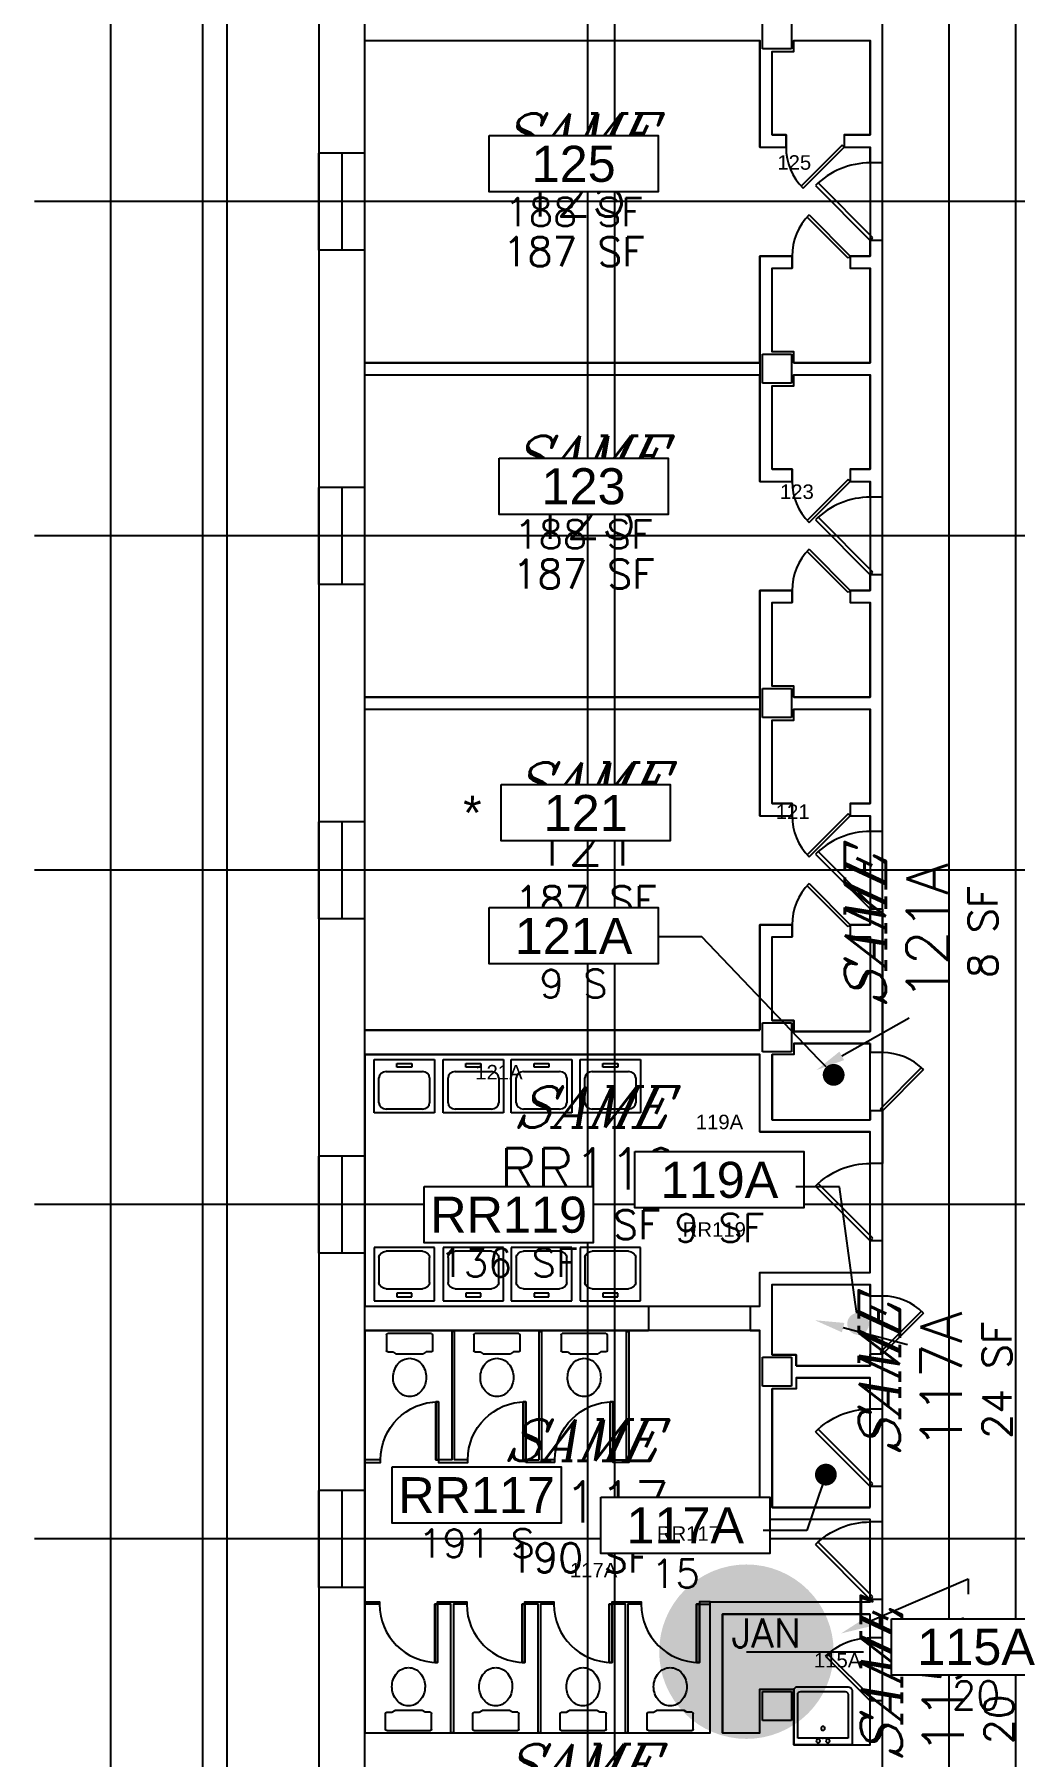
# Model space of a CAD drawing. Header units: inches. Extents: x 3065842 to 3066151, y 1245233 to 1245511.
# Drawn here: x 3065939.4 to 3065973.1, y 1245415.4 to 1245474.7 of the extents above; entities that cross this region are included whole.
import ezdxf
from ezdxf import colors
from ezdxf.entities.mleader import LeaderData, LeaderLine
from ezdxf.enums import TextEntityAlignment as Align
from ezdxf.math import Vec2, Vec3

# ---------------------------------------------------------------- set-up
doc = ezdxf.new("R2010")
doc.units = ezdxf.units.IN
doc.header["$MEASUREMENT"] = 0
doc.set_wipeout_variables(frame=1)
for name, color, linetype in [('A-ANNO-RMNO', 4, 'Continuous'), ('A-ANNO-RMNO-OLD', 4, 'Continuous'), ('A-ANNO-RMSF', 4, 'Continuous'), ('A-DOOR', 2, 'Continuous'), ('A-FLOR-TPTN', 3, 'Continuous'), ('A-GLAZ', 2, 'Continuous'), ('A-SPAC-ANOT', 7, 'Continuous'), ('A-SPAC-GROS', 6, 'Continuous'), ('A-SPAC-PPLN-AREA', 3, 'Continuous'), ('A-SPAC-RMBX', 4, 'Continuous'), ('A-SPAC-RMDR', 7, 'Continuous'), ('A-SPAC-RMNO', 4, 'Continuous'), ('A-SPAC-RMTW', 4, 'Continuous'), ('A-SPAC-WPBX', 4, 'Continuous'), ('A-WALL', 7, 'Continuous'), ('P-FIXT', 3, 'Continuous'), ('S-COLS', 5, 'Continuous'), ('S-GRID', 1, 'Continuous')]:
    doc.layers.add(name, color=color, linetype=linetype)
doc.styles.add('FAI1', font='arial.ttf')
doc.styles.add('RMTAG-OLDNUM', font='complex.shx', dxfattribs={"oblique": 25, "height": 17})
doc.styles.add('RMTAG-RMNUM', font='simplex', dxfattribs={"height": 17})
doc.styles.add('RMTAG-SQFT', font='simplex', dxfattribs={"height": 12})
doc.styles.add('ROMANS', font='romans.shx')
doc.styles.add('SIMPLEX', font='simplex')
doc.styles.get("Standard").update_dxf_attribs({"font": 'arial.ttf'})
doc.dimstyles.get("Standard").update_dxf_attribs({"dimtxt": 0.18, "dimasz": 0.18, "dimexe": 0.18, "dimexo": 0.0625, "dimgap": 0.09, "dimtad": 0, "dimtih": 1, "dimtoh": 1, "dimdec": 4, "dimzin": 0, "dimdsep": 46, "dimtxsty": 'Standard', "dimcen": 0.09, "dimadec": 0, "dimazin": 0, "dimtfac": 1, "dimtdec": 4, "dimtofl": 0, "dimtmove": 0, "dimatfit": 3, "dimfxl": 1, "dimtolj": 1, "dimtzin": 0, "dimarcsym": 0})

# ---------------------------------------------------------------- blocks, each defined once
blk = doc.blocks.new('AB13B')
for p, q in [((0.933, 0.5), (0, 0.5)), ((0, 0.5), (0, -0.5)), ((0.867, 0.433), (0.117, 0.433)), ((0.117, 0.433), (0.117, -0.433)), ((0.917, -0.383), (0.917, 0.383)), ((1, -0.433), (1, 0.433)), ((0, -0.5), (0.933, -0.5)), ((0.117, -0.433), (0.867, -0.433))]:
    blk.add_line(p, q)
for centre in [(0.067, 0.083), (0.283, 0), (0.067, -0.083)]:
    blk.add_circle(centre, 0.0333)
for centre, radius, start, end in [((0.867, 0.383), 0.05, 0, 90), ((0.933, 0.433), 0.0667, 0, 90), ((0.867, -0.383), 0.05, 270, 0), ((0.933, -0.433), 0.0667, 270, 0)]:
    blk.add_arc(centre, radius, start, end)
blk.add_point((0.117, 0))
blk = doc.blocks.new('AD131')
for p, q in [((0.03333, -0.475023), (0.03333, 0.475023)), ((0.05833, 0.500023), (0.298978, 0.500023)), ((0.323978, 0.475023), (0.323978, 0.362171)), ((0.323978, 0.362171), (0.354249, 0.298611)), ((0.354249, 0.298611), (0.354249, -0.298611)), ((0.05833, -0.500023), (0.298978, -0.500023)), ((0.323978, -0.362171), (0.354249, -0.298611)), ((0.323978, -0.475023), (0.323978, -0.362171))]:
    blk.add_line(p, q)
blk.add_lwpolyline([(1.033321, -0.002131, 0.084445), (1.00948, 0.138025, 0.091522), (0.944276, 0.252035, 0.103706), (0.835094, 0.337134, 0.134256), (0.729302, 0.357313, 0.114344), (0.615596, 0.330966, 0.103706), (0.514328, 0.252035, 0.091522), (0.449124, 0.138025, 0.084445), (0.425283, -0.002131, 0.084445), (0.449124, -0.142287, 0.091522), (0.514328, -0.256296, 0.103706), (0.615596, -0.335228, 0.114344), (0.729302, -0.361575, 0.114344), (0.843008, -0.335228, 0.103706), (0.944276, -0.256296, 0.091522), (1.00948, -0.142287, 0.084445)], format="xyb", close=True)
for centre, start, end in [((0.05833, 0.475023), 90, 180), ((0.298978, 0.475023), 0, 90), ((0.05833, -0.475023), 180, 270), ((0.298978, -0.475023), 270, 0)]:
    blk.add_arc(centre, 0.025, start, end)
blk = doc.blocks.new('AE141')
for p, q in [((0.5, 0), (0.451, 0)), ((0.451, 0), (0.451, -1)), ((0.5, -1), (0.451, -1))]:
    blk.add_line(p, q)
blk.add_arc((0.5, 0), 1, 180, 270)
at = {"linetype": 'Continuous'}
for points in [[(0.451, 0), (0.451, -1), (0.451, -1, 1), (0.451, 0, 1)], [(0.5, 0, 1), (0.5, -1, 1), (0.451, -1, 1), (0.451, 0, 1)], [(0.5, 0), (0.5, 0, 1), (0.451, 0, 1), (0.451, 0)], [(0.5, 0), (0.5, -1), (0.451, -0.999), (0.451, 0)], [(0.5, 0), (0.5, -1), (0.5, -1, 1), (0.5, 0, 1)], [(0.5, -1), (0.5, -1, 1), (0.451, -1, 1), (0.451, -0.999)]]:
    blk.add_3dface(points, dxfattribs=at)
blk = doc.blocks.new('AC141')
for p, q in [((0, 0.5), (1, 0.5)), ((0, -0.5), (0, 0.5)), ((0.226581, -0.2983), (0.226581, 0.2983)), ((0.346581, 0.4183), (0.810283, 0.4183)), ((0.930283, 0.2983), (0.930283, -0.2983)), ((1, 0.5), (1, -0.5)), ((0.0753, 0.12255), (0.145017, 0.12255)), ((0.0753, -0.12255), (0.0753, 0.12255)), ((0.145017, 0.12255), (0.145017, -0.12255)), ((0.145017, -0.12255), (0.0753, -0.12255)), ((1, -0.5), (0, -0.5)), ((0.810283, -0.4183), (0.346581, -0.4183))]:
    blk.add_line(p, q)
for centre, start, end in [((0.346581, 0.2983), 90, 180), ((0.810283, 0.2983), 0, 90), ((0.346581, -0.2983), 180, 270), ((0.810283, -0.2983), 270, 0)]:
    blk.add_arc(centre, 0.12, start, end)
blk = doc.blocks.new('RMTAG3')
at = {"layer": 'A-ANNO-RMNO', "style": 'RMTAG-RMNUM'}
blk.add_attdef('ROOM#', text='', height=17, dxfattribs=at).set_placement((0, 0), align=Align.BOTTOM_CENTER)
at = {"layer": 'A-ANNO-RMNO-OLD', "style": 'RMTAG-OLDNUM', "oblique": 25}
blk.add_attdef('OLDROOM#', text='', height=17, dxfattribs=at).set_placement((0, 25.53), align=Align.BOTTOM_CENTER)
at = {"layer": 'A-ANNO-RMSF', "style": 'RMTAG-SQFT'}
blk.add_attdef('SQ-FT', text='', height=12, dxfattribs=at).set_placement((0, -19.01), align=Align.BOTTOM_CENTER)
blk = doc.blocks.new('AWI002')
blk.add_line((-0.5, -1), (0.5, -1))
blk = doc.blocks.new('ADO001')
for p, q in [((0.207106, 0.707105), (-0.499999, 0)), ((-0.465625, -0.034373), (0.240643, 0.671896)), ((-0.499999, 0), (-0.465625, -0.034373))]:
    blk.add_line(p, q)
blk.add_arc((-0.499999, 0), 0.999997, 0, 45)
blk = doc.blocks.new('ADO101')
for p, q in [((0.465624, -0.034373), (-0.240645, 0.671896)), ((-0.207108, 0.707105), (0.499997, 0)), ((0.499997, 0), (0.465624, -0.034373))]:
    blk.add_line(p, q)
blk.add_arc((0.499997, 0), 0.999997, 135, 180)
blk = doc.blocks.new('FMGRM1')
at = {"style": 'FAI1'}
for tag, p in [('DATA1', (0, -0.2836)), ('DATA2', (0, -0.443)), ('DATA3', (0, -0.6024)), ('DATA4', (0, -0.7618)), ('DATA5', (0, -0.9213))]:
    blk.add_attdef(tag, text='', height=0.1172, dxfattribs=at).set_placement(p, align=Align.CENTER)
at = {"layer": 'A-SPAC-RMDR', "style": 'FAI1'}
blk.add_attdef('RMDOOR', text='', height=0.08, dxfattribs=at).set_placement((0, 0.2569), align=Align.MIDDLE)
at = {"layer": 'A-SPAC-RMNO', "style": 'FAI1'}
blk.add_attdef('RMNUMB', text='', height=0.16, dxfattribs=at).set_placement((0, 0), align=Align.MIDDLE)
at = {"linetype": 'Continuous'}
blk.add_wipeout([(-0.375, -0.125), (0.375, -0.125), (0.375, 0.125), (-0.375, 0.125)], dxfattribs=at).dxf.layer = 'A-SPAC-WPBX'
at = {"layer": 'A-SPAC-RMBX', "linetype": 'Continuous'}
blk.add_lwpolyline([(-0.375, 0.125), (0.375, 0.125), (0.375, -0.125), (-0.375, -0.125)], close=True, dxfattribs=at)
blk = doc.blocks.new('_Dot')
at = {"color": 0, "linetype": 'ByBlock', "lineweight": -2}
blk.add_line((-0.5, 0), (-1, 0), dxfattribs=at)
at = {"color": 0, "linetype": 'ByBlock', "const_width": 0.5}
blk.add_lwpolyline([(-0.25, 0, 1), (0.25, 0, 1)], format="xyb", close=True, dxfattribs=at)
blk = doc.blocks.new('SEECHART')
blk.add_text('*', height=0.15).set_placement((0, 0), align=Align.MIDDLE_CENTER)

msp = doc.modelspace()

# ---------------------------------------------------------------- linework, layer by layer
at = {"layer": 'A-ANNO-RMNO'}
for p, q in [((3065967.164, 1245439.545), (3065969.478, 1245440.849)), ((3065967.213, 1245430.197), (3065969.424, 1245429.618)), ((3065968.055, 1245420.07), (3065971.509, 1245421.551)), ((3065971.509, 1245421.551), (3065971.509, 1245421.034))]:
    msp.add_line(p, q, dxfattribs=at)
for points in [[(3065967.246, 1245439.4), (3065967.083, 1245439.69), (3065966.293, 1245439.054)], [(3065967.17, 1245430.036), (3065967.255, 1245430.358), (3065966.245, 1245430.45)], [(3065968.121, 1245419.916), (3065967.99, 1245420.223), (3065967.136, 1245419.675)]]:
    msp.add_solid(points, dxfattribs=at)
at = {"layer": 'A-FLOR-TPTN'}
for p, q in [((3065956.761, 1245430.063), (3065956.844, 1245430.063)), ((3065956.761, 1245425.647), (3065956.761, 1245430.063)), ((3065956.844, 1245430.063), (3065956.844, 1245425.647)), ((3065956.302, 1245425.563), (3065956.302, 1245425.647)), ((3065956.302, 1245425.647), (3065956.761, 1245425.647)), ((3065957.302, 1245425.563), (3065956.302, 1245425.563)), ((3065957.302, 1245425.647), (3065956.844, 1245425.647)), ((3065957.302, 1245425.563), (3065957.302, 1245425.647))]:
    msp.add_line(p, q, dxfattribs=at)
for points in [[(3065953.761, 1245430.063), (3065953.761, 1245425.647), (3065953.302, 1245425.647), (3065953.302, 1245425.563), (3065954.302, 1245425.563), (3065954.302, 1245425.647), (3065953.844, 1245425.647), (3065953.844, 1245430.063), (3065953.761, 1245430.063)], [(3065959.761, 1245430.063), (3065959.844, 1245430.063), (3065959.844, 1245425.563), (3065959.302, 1245425.563), (3065959.302, 1245425.647), (3065959.761, 1245425.647), (3065959.761, 1245430.063)], [(3065950.802, 1245425.563), (3065951.302, 1245425.563), (3065951.302, 1245425.647), (3065950.802, 1245425.647)], [(3065950.768, 1245420.763), (3065951.268, 1245420.763), (3065951.268, 1245420.68), (3065950.768, 1245420.68)], [(3065953.726, 1245416.263), (3065953.726, 1245420.68), (3065953.268, 1245420.68), (3065953.268, 1245420.763), (3065954.268, 1245420.763), (3065954.268, 1245420.68), (3065953.809, 1245420.68), (3065953.809, 1245416.263), (3065953.726, 1245416.263)], [(3065956.726, 1245416.263), (3065956.726, 1245420.68), (3065956.268, 1245420.68), (3065956.268, 1245420.763), (3065957.268, 1245420.763), (3065957.268, 1245420.68), (3065956.809, 1245420.68), (3065956.809, 1245416.263), (3065956.726, 1245416.263)], [(3065959.726, 1245416.263), (3065959.726, 1245420.68), (3065959.268, 1245420.68), (3065959.268, 1245420.763), (3065960.268, 1245420.763), (3065960.268, 1245420.68), (3065959.809, 1245420.68), (3065959.809, 1245416.263), (3065959.726, 1245416.263)], [(3065962.643, 1245420.763), (3065962.268, 1245420.763), (3065962.268, 1245420.68), (3065962.643, 1245420.68)]]:
    msp.add_lwpolyline(points, dxfattribs=at)
at = {"layer": 'A-GLAZ'}
for p, q in [((3065949.185, 1245467.263), (3065949.185, 1245470.596)), ((3065950.768, 1245467.263), (3065950.768, 1245470.596)), ((3065949.185, 1245455.763), (3065949.185, 1245459.096)), ((3065950.768, 1245455.763), (3065950.768, 1245459.096)), ((3065949.185, 1245444.263), (3065949.185, 1245447.596)), ((3065950.768, 1245444.263), (3065950.768, 1245447.596)), ((3065949.185, 1245432.763), (3065949.185, 1245436.096)), ((3065950.768, 1245432.763), (3065950.768, 1245436.096)), ((3065949.185, 1245421.263), (3065949.185, 1245424.596)), ((3065950.768, 1245421.263), (3065950.768, 1245424.596))]:
    msp.add_line(p, q, dxfattribs=at)
at = {"layer": 'A-SPAC-PPLN-AREA'}
for points in [[(3065973.143, 1245371.388), (3065973.143, 1245362.93), (3065976.185, 1245362.93), (3065976.185, 1245359.93), (3065971.803, 1245359.93), (3065968.803, 1245359.93), (3065968.56, 1245359.93), (3065968.56, 1245493.513), (3065968.935, 1245493.513), (3065972.768, 1245493.513), (3065973.143, 1245493.513), (3065973.143, 1245375.055), (3065973.143, 1245374.805), (3065976.935, 1245374.805), (3065976.935, 1245373.221), (3065973.143, 1245373.221)], [(3065950.768, 1245474.471), (3065964.352, 1245474.471), (3065964.352, 1245470.805), (3065965.248, 1245470.805), (3065965.248, 1245471.221), (3065964.768, 1245471.221), (3065964.768, 1245474.096), (3065965.518, 1245474.096), (3065965.518, 1245474.471), (3065968.143, 1245474.471), (3065968.143, 1245471.221), (3065967.248, 1245471.221), (3065967.248, 1245470.805), (3065968.143, 1245470.805), (3065968.143, 1245467.055), (3065967.456, 1245467.055), (3065967.456, 1245466.638), (3065968.143, 1245466.638), (3065968.143, 1245463.388), (3065965.518, 1245463.388), (3065965.518, 1245463.763), (3065964.768, 1245463.763), (3065964.768, 1245466.638), (3065965.456, 1245466.638), (3065965.456, 1245467.055), (3065964.352, 1245467.055), (3065964.352, 1245463.388), (3065950.768, 1245463.388)], [(3065950.768, 1245462.971), (3065964.352, 1245462.971), (3065964.352, 1245459.305), (3065965.456, 1245459.305), (3065965.456, 1245459.721), (3065964.768, 1245459.721), (3065964.768, 1245462.596), (3065965.518, 1245462.596), (3065965.518, 1245462.971), (3065968.143, 1245462.971), (3065968.143, 1245459.721), (3065967.456, 1245459.721), (3065967.456, 1245459.305), (3065968.143, 1245459.305), (3065968.143, 1245455.555), (3065967.456, 1245455.555), (3065967.456, 1245455.138), (3065968.143, 1245455.138), (3065968.143, 1245451.888), (3065965.518, 1245451.888), (3065965.518, 1245452.263), (3065964.768, 1245452.263), (3065964.768, 1245455.138), (3065965.456, 1245455.138), (3065965.456, 1245455.555), (3065964.352, 1245455.555), (3065964.352, 1245451.888), (3065950.768, 1245451.888)], [(3065964.352, 1245440.43), (3065950.768, 1245440.43), (3065950.768, 1245451.471), (3065964.352, 1245451.471), (3065964.352, 1245447.805), (3065965.456, 1245447.805), (3065965.456, 1245448.221), (3065964.768, 1245448.221), (3065964.768, 1245451.096), (3065965.518, 1245451.096), (3065965.518, 1245451.471), (3065968.143, 1245451.471), (3065968.143, 1245448.221), (3065967.456, 1245448.221), (3065967.456, 1245447.805), (3065968.143, 1245447.805), (3065968.143, 1245444.055), (3065967.456, 1245444.055), (3065967.456, 1245443.638), (3065968.143, 1245443.638), (3065968.143, 1245440.388), (3065965.518, 1245440.388), (3065965.518, 1245440.763), (3065964.768, 1245440.763), (3065964.768, 1245443.638), (3065965.456, 1245443.638), (3065965.456, 1245444.055), (3065964.352, 1245444.055)], [(3065964.018, 1245430.93), (3065964.352, 1245430.93), (3065964.352, 1245432.096), (3065968.143, 1245432.096), (3065968.143, 1245436.93), (3065964.352, 1245436.93), (3065964.352, 1245439.596), (3065950.768, 1245439.596), (3065950.768, 1245430.93), (3065960.518, 1245430.93)], [(3065968.143, 1245439.971), (3065965.518, 1245439.971), (3065965.518, 1245439.596), (3065964.768, 1245439.596), (3065964.768, 1245437.346), (3065968.143, 1245437.346)], [(3065965.602, 1245428.888), (3065965.602, 1245429.263), (3065964.768, 1245429.263), (3065964.768, 1245431.68), (3065968.143, 1245431.68), (3065968.143, 1245428.888)], [(3065960.518, 1245430.096), (3065950.768, 1245430.096), (3065950.768, 1245416.263), (3065962.643, 1245416.263), (3065962.643, 1245420.763), (3065968.143, 1245420.763), (3065968.143, 1245423.596), (3065964.352, 1245423.596), (3065964.352, 1245430.096), (3065964.018, 1245430.096)], [(3065968.143, 1245424.013), (3065968.143, 1245428.471), (3065965.602, 1245428.471), (3065965.602, 1245428.096), (3065964.768, 1245428.096), (3065964.768, 1245424.013)], [(3065968.143, 1245420.346), (3065963.06, 1245420.346), (3065963.06, 1245416.263), (3065964.352, 1245416.263), (3065964.352, 1245417.763), (3065965.518, 1245417.763), (3065965.518, 1245415.846), (3065968.143, 1245415.846)]]:
    msp.add_lwpolyline(points, close=True, dxfattribs=at)
at = {"layer": 'A-WALL'}
for p, q in [((3065949.185, 1245499.18), (3065949.185, 1245357.346)), ((3065950.768, 1245356.596), (3065950.768, 1245497.596)), ((3065968.56, 1245470.263), (3065968.56, 1245479.096)), ((3065950.768, 1245474.471), (3065964.352, 1245474.471)), ((3065964.352, 1245474.471), (3065964.352, 1245474.096)), ((3065964.352, 1245470.805), (3065964.352, 1245474.471)), ((3065965.518, 1245474.471), (3065968.143, 1245474.471)), ((3065965.518, 1245474.096), (3065965.518, 1245474.471)), ((3065968.143, 1245471.221), (3065968.143, 1245474.471)), ((3065964.768, 1245471.221), (3065964.768, 1245474.096)), ((3065964.768, 1245474.096), (3065965.518, 1245474.096)), ((3065964.768, 1245471.221), (3065965.248, 1245471.221)), ((3065965.248, 1245471.221), (3065965.248, 1245470.805)), ((3065967.248, 1245471.221), (3065967.248, 1245470.805)), ((3065967.248, 1245471.221), (3065968.143, 1245471.221)), ((3065950.768, 1245470.596), (3065949.185, 1245470.596)), ((3065964.352, 1245470.805), (3065965.248, 1245470.805)), ((3065967.248, 1245470.805), (3065968.143, 1245470.805)), ((3065968.143, 1245470.263), (3065968.143, 1245470.805)), ((3065968.56, 1245470.263), (3065968.143, 1245470.263)), ((3065968.56, 1245467.596), (3065968.143, 1245467.596)), ((3065968.143, 1245467.055), (3065968.143, 1245467.596)), ((3065968.56, 1245458.763), (3065968.56, 1245467.596)), ((3065950.768, 1245467.263), (3065949.185, 1245467.263)), ((3065964.352, 1245463.388), (3065964.352, 1245467.055)), ((3065964.352, 1245467.055), (3065965.456, 1245467.055)), ((3065965.456, 1245467.055), (3065965.456, 1245466.638)), ((3065967.456, 1245467.055), (3065967.456, 1245466.638)), ((3065967.456, 1245467.055), (3065968.143, 1245467.055)), ((3065964.768, 1245463.763), (3065964.768, 1245466.638)), ((3065964.768, 1245466.638), (3065965.456, 1245466.638)), ((3065967.456, 1245466.638), (3065968.143, 1245466.638)), ((3065968.143, 1245463.388), (3065968.143, 1245466.638)), ((3065950.768, 1245463.388), (3065964.352, 1245463.388)), ((3065964.352, 1245463.763), (3065964.352, 1245462.596)), ((3065965.518, 1245463.763), (3065964.768, 1245463.763)), ((3065965.518, 1245463.388), (3065965.518, 1245463.763)), ((3065965.518, 1245463.388), (3065968.143, 1245463.388)), ((3065950.768, 1245462.971), (3065964.352, 1245462.971)), ((3065964.352, 1245459.305), (3065964.352, 1245462.971)), ((3065965.518, 1245462.971), (3065968.143, 1245462.971)), ((3065965.518, 1245462.596), (3065965.518, 1245462.971)), ((3065968.143, 1245459.721), (3065968.143, 1245462.971)), ((3065964.768, 1245459.721), (3065964.768, 1245462.596)), ((3065964.768, 1245462.596), (3065965.518, 1245462.596)), ((3065964.768, 1245459.721), (3065965.456, 1245459.721)), ((3065965.456, 1245459.721), (3065965.456, 1245459.305)), ((3065967.456, 1245459.721), (3065967.456, 1245459.305)), ((3065967.456, 1245459.721), (3065968.143, 1245459.721)), ((3065950.768, 1245459.096), (3065949.185, 1245459.096)), ((3065964.352, 1245459.305), (3065965.456, 1245459.305)), ((3065967.456, 1245459.305), (3065968.143, 1245459.305)), ((3065968.143, 1245458.763), (3065968.143, 1245459.305)), ((3065968.56, 1245458.763), (3065968.143, 1245458.763)), ((3065968.56, 1245456.096), (3065968.143, 1245456.096)), ((3065968.143, 1245455.555), (3065968.143, 1245456.096)), ((3065968.56, 1245447.263), (3065968.56, 1245456.096)), ((3065950.768, 1245455.763), (3065949.185, 1245455.763)), ((3065964.352, 1245451.888), (3065964.352, 1245455.555)), ((3065964.352, 1245455.555), (3065965.456, 1245455.555)), ((3065965.456, 1245455.555), (3065965.456, 1245455.138)), ((3065967.456, 1245455.555), (3065967.456, 1245455.138)), ((3065967.456, 1245455.555), (3065968.143, 1245455.555)), ((3065964.768, 1245452.263), (3065964.768, 1245455.138)), ((3065964.768, 1245455.138), (3065965.456, 1245455.138)), ((3065967.456, 1245455.138), (3065968.143, 1245455.138)), ((3065968.143, 1245451.888), (3065968.143, 1245455.138)), ((3065964.352, 1245452.263), (3065964.352, 1245451.096)), ((3065965.518, 1245452.263), (3065964.768, 1245452.263)), ((3065965.518, 1245451.888), (3065965.518, 1245452.263)), ((3065950.768, 1245451.888), (3065964.352, 1245451.888)), ((3065950.768, 1245451.471), (3065964.352, 1245451.471)), ((3065964.352, 1245447.805), (3065964.352, 1245451.471)), ((3065965.518, 1245451.888), (3065968.143, 1245451.888)), ((3065965.518, 1245451.471), (3065968.143, 1245451.471)), ((3065965.518, 1245451.096), (3065965.518, 1245451.471)), ((3065968.143, 1245448.221), (3065968.143, 1245451.471)), ((3065964.768, 1245448.221), (3065964.768, 1245451.096)), ((3065964.768, 1245451.096), (3065965.518, 1245451.096)), ((3065964.352, 1245447.805), (3065965.456, 1245447.805)), ((3065964.768, 1245448.221), (3065965.456, 1245448.221)), ((3065965.456, 1245448.221), (3065965.456, 1245447.805)), ((3065967.456, 1245448.221), (3065967.456, 1245447.805)), ((3065967.456, 1245448.221), (3065968.143, 1245448.221)), ((3065967.456, 1245447.805), (3065968.143, 1245447.805)), ((3065968.143, 1245447.263), (3065968.143, 1245447.805)), ((3065950.768, 1245447.596), (3065949.185, 1245447.596)), ((3065968.56, 1245447.263), (3065968.143, 1245447.263)), ((3065950.768, 1245444.263), (3065949.185, 1245444.263)), ((3065968.56, 1245444.596), (3065968.143, 1245444.596)), ((3065968.143, 1245444.055), (3065968.143, 1245444.596)), ((3065968.56, 1245444.596), (3065968.56, 1245439.659)), ((3065964.352, 1245444.055), (3065965.456, 1245444.055)), ((3065964.352, 1245440.43), (3065964.352, 1245444.055)), ((3065965.456, 1245444.055), (3065965.456, 1245443.638)), ((3065967.456, 1245444.055), (3065967.456, 1245443.638)), ((3065967.456, 1245444.055), (3065968.143, 1245444.055)), ((3065964.768, 1245443.638), (3065965.456, 1245443.638)), ((3065964.768, 1245440.763), (3065964.768, 1245443.638)), ((3065967.456, 1245443.638), (3065968.143, 1245443.638)), ((3065968.143, 1245443.638), (3065968.143, 1245440.388)), ((3065964.352, 1245440.43), (3065964.352, 1245440.763)), ((3065964.768, 1245440.763), (3065965.518, 1245440.763)), ((3065965.518, 1245440.763), (3065965.518, 1245440.388)), ((3065950.768, 1245440.43), (3065964.352, 1245440.43)), ((3065965.518, 1245440.388), (3065968.143, 1245440.388)), ((3065950.768, 1245439.596), (3065964.352, 1245439.596)), ((3065964.352, 1245436.93), (3065964.352, 1245439.596)), ((3065965.518, 1245439.596), (3065964.768, 1245439.596)), ((3065964.768, 1245437.346), (3065964.768, 1245439.596)), ((3065965.518, 1245439.971), (3065968.143, 1245439.971)), ((3065965.518, 1245439.971), (3065965.518, 1245439.596)), ((3065968.143, 1245439.971), (3065968.143, 1245439.659)), ((3065968.56, 1245439.659), (3065968.143, 1245439.659)), ((3065964.768, 1245437.346), (3065968.143, 1245437.346)), ((3065968.143, 1245437.659), (3065968.143, 1245437.346)), ((3065968.56, 1245437.659), (3065968.143, 1245437.659)), ((3065968.56, 1245437.659), (3065968.56, 1245435.846)), ((3065964.352, 1245436.93), (3065968.143, 1245436.93)), ((3065968.143, 1245435.846), (3065968.143, 1245436.93)), ((3065950.768, 1245436.096), (3065949.185, 1245436.096)), ((3065968.56, 1245435.846), (3065968.143, 1245435.846)), ((3065968.143, 1245432.096), (3065968.143, 1245433.18)), ((3065968.56, 1245433.18), (3065968.143, 1245433.18)), ((3065968.56, 1245431.284), (3065968.56, 1245433.18)), ((3065950.768, 1245432.763), (3065949.185, 1245432.763)), ((3065964.352, 1245432.096), (3065968.143, 1245432.096)), ((3065964.352, 1245430.93), (3065964.352, 1245432.096)), ((3065964.768, 1245431.68), (3065968.143, 1245431.68)), ((3065964.768, 1245429.263), (3065964.768, 1245431.68)), ((3065968.143, 1245431.284), (3065968.143, 1245431.68)), ((3065968.56, 1245431.284), (3065968.143, 1245431.284)), ((3065950.768, 1245430.93), (3065960.518, 1245430.93)), ((3065960.518, 1245430.93), (3065960.518, 1245430.096)), ((3065964.018, 1245430.93), (3065964.018, 1245430.096)), ((3065964.018, 1245430.93), (3065964.352, 1245430.93)), ((3065950.768, 1245430.096), (3065960.518, 1245430.096)), ((3065964.018, 1245430.096), (3065964.352, 1245430.096)), ((3065964.352, 1245423.596), (3065964.352, 1245430.096)), ((3065964.768, 1245429.263), (3065965.602, 1245429.263)), ((3065965.602, 1245429.263), (3065965.602, 1245428.888)), ((3065965.602, 1245428.888), (3065968.143, 1245428.888)), ((3065968.143, 1245428.888), (3065968.143, 1245429.284)), ((3065968.56, 1245429.284), (3065968.143, 1245429.284)), ((3065968.56, 1245427.396), (3065968.56, 1245429.284)), ((3065965.602, 1245428.471), (3065965.602, 1245428.096)), ((3065965.602, 1245428.471), (3065968.143, 1245428.471)), ((3065968.143, 1245427.396), (3065968.143, 1245428.471)), ((3065965.602, 1245428.096), (3065964.768, 1245428.096)), ((3065964.768, 1245424.013), (3065964.768, 1245428.096)), ((3065968.56, 1245427.396), (3065968.143, 1245427.396)), ((3065968.143, 1245424.013), (3065968.143, 1245424.729)), ((3065968.56, 1245424.729), (3065968.143, 1245424.729)), ((3065968.56, 1245423.513), (3065968.56, 1245424.729)), ((3065950.768, 1245424.596), (3065949.185, 1245424.596)), ((3065968.143, 1245423.596), (3065964.352, 1245423.596)), ((3065968.143, 1245424.013), (3065964.768, 1245424.013)), ((3065968.143, 1245423.513), (3065968.143, 1245423.596)), ((3065968.56, 1245423.513), (3065968.143, 1245423.513)), ((3065950.768, 1245421.263), (3065949.185, 1245421.263)), ((3065962.643, 1245420.763), (3065968.143, 1245420.763)), ((3065962.643, 1245416.263), (3065962.643, 1245420.763)), ((3065968.143, 1245420.763), (3065968.143, 1245420.846)), ((3065968.56, 1245420.846), (3065968.143, 1245420.846)), ((3065968.56, 1245419.527), (3065968.56, 1245420.846)), ((3065963.06, 1245420.346), (3065968.143, 1245420.346)), ((3065963.06, 1245416.263), (3065963.06, 1245420.346)), ((3065968.143, 1245419.527), (3065968.143, 1245420.346)), ((3065968.56, 1245419.527), (3065968.143, 1245419.527)), ((3065964.352, 1245416.263), (3065964.352, 1245417.763)), ((3065964.352, 1245417.763), (3065965.518, 1245417.763)), ((3065965.518, 1245417.763), (3065965.518, 1245415.846)), ((3065968.143, 1245415.846), (3065968.143, 1245417.36)), ((3065968.56, 1245417.36), (3065968.143, 1245417.36)), ((3065968.56, 1245414.763), (3065968.56, 1245417.36)), ((3065950.768, 1245416.263), (3065962.643, 1245416.263)), ((3065963.06, 1245416.263), (3065964.352, 1245416.263)), ((3065965.518, 1245415.846), (3065968.143, 1245415.846))]:
    msp.add_line(p, q, dxfattribs=at)
at = {"layer": 'S-COLS'}
for p, q in [((3065964.435, 1245474.18), (3065964.435, 1245475.18)), ((3065965.435, 1245475.18), (3065965.435, 1245474.18)), ((3065965.435, 1245474.18), (3065964.435, 1245474.18)), ((3065964.435, 1245463.68), (3065965.435, 1245463.68)), ((3065964.435, 1245462.68), (3065964.435, 1245463.68)), ((3065965.435, 1245463.68), (3065965.435, 1245462.68)), ((3065965.435, 1245462.68), (3065964.435, 1245462.68)), ((3065964.435, 1245452.18), (3065965.435, 1245452.18)), ((3065964.435, 1245451.18), (3065964.435, 1245452.18)), ((3065965.435, 1245452.18), (3065965.435, 1245451.18)), ((3065965.435, 1245451.18), (3065964.435, 1245451.18)), ((3065964.435, 1245440.68), (3065965.435, 1245440.68)), ((3065964.435, 1245439.68), (3065964.435, 1245440.68)), ((3065965.435, 1245440.68), (3065965.435, 1245439.68)), ((3065965.435, 1245439.68), (3065964.435, 1245439.68)), ((3065964.435, 1245429.18), (3065965.435, 1245429.18)), ((3065964.435, 1245428.18), (3065964.435, 1245429.18)), ((3065965.435, 1245429.18), (3065965.435, 1245428.18)), ((3065965.435, 1245428.18), (3065964.435, 1245428.18)), ((3065964.435, 1245417.68), (3065965.435, 1245417.68)), ((3065964.435, 1245416.68), (3065964.435, 1245417.68)), ((3065965.435, 1245417.68), (3065965.435, 1245416.68)), ((3065965.435, 1245416.68), (3065964.435, 1245416.68))]:
    msp.add_line(p, q, dxfattribs=at)
at = {"layer": 'S-GRID'}
for p, q in [((3065942.018, 1245508.18), (3065942.018, 1245301.897)), ((3065945.185, 1245508.18), (3065945.185, 1245301.897)), ((3065946.018, 1245508.18), (3065946.018, 1245301.897)), ((3065949.185, 1245508.18), (3065949.185, 1245301.897)), ((3065958.435, 1245307.18), (3065958.435, 1245508.18)), ((3065970.852, 1245508.18), (3065970.852, 1245301.897)), ((3065959.352, 1245499.18), (3065959.352, 1245301.897)), ((3066002.837, 1245468.93), (3065939.402, 1245468.93)), ((3066002.837, 1245457.43), (3065939.402, 1245457.43)), ((3066002.837, 1245445.93), (3065939.402, 1245445.93)), ((3066002.837, 1245434.43), (3065939.402, 1245434.43)), ((3066002.837, 1245422.93), (3065939.402, 1245422.93))]:
    msp.add_line(p, q, dxfattribs=at)

# ---------------------------------------------------------------- block references
at = {"layer": 'A-ANNO-RMNO', "xscale": 0.08333333333333333, "yscale": 0.08333333333333333, "zscale": 0.08333333333333333}
for p, values in [((3065957.945, 1245467.992), {'OLDROOM#': 'SAME', 'ROOM#': '125', 'SQ-FT': '187 SF'}), ((3065958.285, 1245456.901), {'OLDROOM#': 'SAME', 'ROOM#': '123', 'SQ-FT': '187 SF'}), ((3065958.358, 1245445.67), {'OLDROOM#': 'SAME', 'ROOM#': '121', 'SQ-FT': '187 SF'}), ((3065958.487, 1245434.525), {'OLDROOM#': 'SAME', 'ROOM#': 'RR119', 'SQ-FT': '136 SF'}), ((3065958.14, 1245423.063), {'OLDROOM#': 'SAME', 'ROOM#': 'RR117', 'SQ-FT': '190 SF'}), ((3065958.038, 1245411.894), {'OLDROOM#': 'SAME', 'ROOM#': 'RR115', 'SQ-FT': '155 SF'})]:
    msp.add_blockref('RMTAG3', p, dxfattribs=at).add_auto_attribs(values)
at = {"layer": 'A-ANNO-RMNO', "xscale": 0.08333333333333333, "yscale": 0.08333333333333333, "zscale": 0.08333333333333333, "rotation": 90}
for p, values in [((3065971.236, 1245443.809), {'OLDROOM#': 'SAME', 'ROOM#': '121A', 'SQ-FT': '8 SF'}), ((3065971.718, 1245428.388), {'OLDROOM#': 'SAME', 'ROOM#': '117A', 'SQ-FT': '24 SF'}), ((3065971.785, 1245417.884), {'OLDROOM#': 'SAME', 'ROOM#': '115A', 'SQ-FT': '20 SF'})]:
    msp.add_blockref('RMTAG3', p, dxfattribs=at).add_auto_attribs(values)
at = {"layer": 'A-DOOR', "zscale": 6.666666666666666}
for name, p, xscale, yscale, rotation in [('ADO001', (3065966.248, 1245470.805), 2, 2, 180), ('ADO001', (3065968.143, 1245468.93), 2.666666666666667, 2.666666666666667, 90.00000000000006), ('ADO001', (3065966.456, 1245459.305), 2, 2, 180), ('ADO001', (3065968.143, 1245457.43), 2.666666666666667, 2.666666666666667, 90.00000000000006), ('ADO001', (3065966.456, 1245447.805), 2, 2, 180), ('ADO001', (3065968.143, 1245445.93), 2.666666666666667, 2.666666666666667, 90.00000000000006), ('ADO101', (3065968.56, 1245438.659), 2, 2, 270), ('ADO101', (3065968.143, 1245434.513), -2.666666666666667, 2.666666666666667, 90.00000000000007), ('ADO101', (3065968.56, 1245430.284), 2, 2, 270), ('ADO101', (3065968.143, 1245426.063), -2.666666666666667, 2.666666666666667, 90.00000000000007), ('ADO101', (3065968.143, 1245422.18), -2.666666666666667, 2.666666666666667, 90.00000000000007), ('ADO101', (3065968.143, 1245418.444), -2.166666666666667, 2.166666666666667, 90.00000000000007)]:
    msp.add_blockref(name, p, dxfattribs=dict(at, xscale=xscale, yscale=yscale, rotation=rotation))
at = {"layer": 'A-DOOR', "xscale": 2, "yscale": 2, "zscale": 6.666666666666666}
for p in [(3065966.456, 1245467.055), (3065966.456, 1245455.555), (3065966.456, 1245444.055)]:
    msp.add_blockref('ADO101', p, dxfattribs=at)
at = {"layer": 'A-FLOR-TPTN', "yscale": 2, "zscale": 5}
for p, xscale, rotation in [((3065952.302, 1245425.647), -2, 180.000002), ((3065955.302, 1245425.647), -2, 180.000002), ((3065958.302, 1245425.647), -2, 180.000002), ((3065952.268, 1245420.68), 2, 359.999157), ((3065955.268, 1245420.68), 2, 359.999157), ((3065958.268, 1245420.68), 2, 359.999157), ((3065961.268, 1245420.68), 2, 359.999157)]:
    msp.add_blockref('AE141', p, dxfattribs=dict(at, xscale=xscale, rotation=rotation))
at = {"layer": 'A-GLAZ', "xscale": -3.333333333333333, "yscale": 0.7916666666666666, "zscale": 3, "rotation": 90.00000000000007}
for p in [(3065949.185, 1245468.93), (3065949.185, 1245457.43), (3065949.185, 1245445.93), (3065949.185, 1245434.43), (3065949.185, 1245422.93)]:
    msp.add_blockref('AWI002', p, dxfattribs=at)
at = {"layer": 'A-SPAC-ANOT', "xscale": 7.791666666666666, "yscale": 7.791666666666666, "zscale": 7.791666666666666}
msp.add_blockref('SEECHART', (3065954.462, 1245447.908), dxfattribs=at)
at = {"layer": 'P-FIXT', "rotation": 270}
for name, p, xscale, yscale, zscale in [('AC141', (3065952.121, 1245439.42), 1.833333333333333, 2.083333333333333, 0.75), ('AC141', (3065954.495, 1245439.42), 1.833333333333333, 2.083333333333333, 0.75), ('AC141', (3065956.841, 1245439.42), 1.833333333333333, 2.083333333333333, 0.75), ('AC141', (3065959.206, 1245439.42), 1.833333333333333, 2.083333333333333, 0.75), ('AC141', (3065952.121, 1245431.119), -1.833333333333333, 2.083333333333333, 0.75), ('AC141', (3065954.495, 1245431.119), -1.833333333333333, 2.083333333333333, 0.75), ('AC141', (3065956.841, 1245431.119), -1.833333333333333, 2.083333333333333, 0.75), ('AC141', (3065959.206, 1245431.119), -1.833333333333333, 2.083333333333333, 0.75), ('AB13B', (3065966.518, 1245415.846), -2, 2, 0.3333333333333333)]:
    msp.add_blockref(name, p, dxfattribs=dict(at, xscale=xscale, yscale=yscale, zscale=zscale))
at = {"layer": 'P-FIXT', "xscale": -2.166666666666667, "yscale": 1.583333333333333}
for p, rotation in [((3065952.302, 1245430.063), 90.00000200000008), ((3065955.302, 1245430.063), 90.00000200000008), ((3065958.302, 1245430.063), 90.00000200000008), ((3065952.268, 1245416.263), 269.9999980000001), ((3065955.268, 1245416.263), 269.9999980000001), ((3065958.268, 1245416.263), 269.9999980000001), ((3065961.268, 1245416.263), 269.9999980000001)]:
    msp.add_blockref('AD131', p, dxfattribs=dict(at, rotation=rotation))

# ---------------------------------------------------------------- texts
at = {"layer": 'A-ANNO-RMNO', "style": 'SIMPLEX'}
msp.add_text('JAN', height=1, dxfattribs=at).set_placement((3065963.371, 1245419.196))

# ---------------------------------------------------------------- next in the draw order: block references
at = {"layer": 'A-SPAC-RMTW'}
ref = msp.add_blockref('FMGRM1', (3065957.945, 1245470.23), dxfattribs=dict(at, xscale=7.75, yscale=7.75, zscale=7.75))
ref.add_attrib('RMNUMB', '125', dxfattribs={"layer": 'A-SPAC-RMNO', "height": 1.24, "style": 'FAI1'}).set_placement((3065957.945, 1245470.23), align=Align.MIDDLE)
ref.add_attrib('RMDOOR', '125', dxfattribs={"layer": 'A-SPAC-RMDR', "height": 0.4996, "style": 'FAI1'}).set_placement((3065965.531, 1245470.276), align=Align.MIDDLE)
ref = msp.add_blockref('FMGRM1', (3065958.285, 1245459.139), dxfattribs=dict(at, xscale=7.75, yscale=7.75, zscale=7.75))
ref.add_attrib('RMNUMB', '123', dxfattribs={"layer": 'A-SPAC-RMNO', "height": 1.24, "style": 'FAI1'}).set_placement((3065958.285, 1245459.139), align=Align.MIDDLE)
ref.add_attrib('RMDOOR', '123', dxfattribs={"layer": 'A-SPAC-RMDR', "height": 0.4996, "style": 'FAI1'}).set_placement((3065965.621, 1245458.951), align=Align.MIDDLE)
ref = msp.add_blockref('FMGRM1', (3065958.358, 1245447.908), dxfattribs=dict(at, xscale=7.75, yscale=7.75, zscale=7.75))
ref.add_attrib('RMNUMB', '121', dxfattribs={"layer": 'A-SPAC-RMNO', "height": 1.24, "style": 'FAI1'}).set_placement((3065958.358, 1245447.908), align=Align.MIDDLE)
ref.add_attrib('RMDOOR', '121', dxfattribs={"layer": 'A-SPAC-RMDR', "height": 0.4996, "style": 'FAI1'}).set_placement((3065965.479, 1245447.949), align=Align.MIDDLE)
ref = msp.add_blockref('FMGRM1', (3065957.941, 1245443.679), dxfattribs=dict(at, xscale=7.75, yscale=7.75, zscale=7.75))
ref.add_attrib('RMNUMB', '121A', dxfattribs={"layer": 'A-SPAC-RMNO', "height": 1.24, "style": 'FAI1'}).set_placement((3065957.941, 1245443.679), align=Align.MIDDLE)
ref.add_attrib('RMDOOR', '121A', dxfattribs={"layer": 'A-SPAC-RMDR', "height": 0.4996, "style": 'FAI1'}).set_placement((3065955.376, 1245438.987), align=Align.MIDDLE)
ref = msp.add_blockref('FMGRM1', (3065955.708, 1245434.082), dxfattribs=dict(at, xscale=7.75, yscale=7.75, zscale=7.75))
ref.add_attrib('RMNUMB', 'RR119', dxfattribs={"layer": 'A-SPAC-RMNO', "height": 1.24, "style": 'FAI1'}).set_placement((3065955.708, 1245434.082), align=Align.MIDDLE)
ref.add_attrib('RMDOOR', 'RR119', dxfattribs={"layer": 'A-SPAC-RMDR', "height": 0.4996, "style": 'FAI1'}).set_placement((3065962.781, 1245433.572), align=Align.MIDDLE)
ref = msp.add_blockref('FMGRM1', (3065961.782, 1245423.393), dxfattribs=dict(at, xscale=7.75, yscale=7.75, zscale=7.75))
ref.add_attrib('RMNUMB', '117A', dxfattribs={"layer": 'A-SPAC-RMNO', "height": 1.24, "style": 'FAI1'}).set_placement((3065961.782, 1245423.393), align=Align.MIDDLE)
ref.add_attrib('RMDOOR', '117A', dxfattribs={"layer": 'A-SPAC-RMDR', "height": 0.4996, "style": 'FAI1'}).set_placement((3065958.631, 1245421.855), align=Align.MIDDLE)
ref = msp.add_blockref('FMGRM1', (3065971.785, 1245419.208), dxfattribs=dict(at, xscale=7.75, yscale=7.75, zscale=7.75))
ref.add_attrib('RMNUMB', '115A', dxfattribs={"layer": 'A-SPAC-RMNO', "height": 1.24, "style": 'FAI1'}).set_placement((3065971.785, 1245419.208), align=Align.MIDDLE)
ref.add_attrib('RMDOOR', '115A', dxfattribs={"layer": 'A-SPAC-RMDR', "height": 0.4996, "style": 'FAI1'}).set_placement((3065967.021, 1245418.753), align=Align.MIDDLE)

# ---------------------------------------------------------------- next in the draw order: block references
ref = msp.add_blockref('FMGRM1', (3065962.959, 1245435.281), dxfattribs=dict(at, xscale=7.75, yscale=7.75, zscale=7.75))
ref.add_attrib('RMNUMB', '119A', dxfattribs={"layer": 'A-SPAC-RMNO', "height": 1.24, "style": 'FAI1'}).set_placement((3065962.959, 1245435.281), align=Align.MIDDLE)
ref.add_attrib('RMDOOR', '119A', dxfattribs={"layer": 'A-SPAC-RMDR', "height": 0.4996, "style": 'FAI1'}).set_placement((3065962.959, 1245437.271), align=Align.MIDDLE)
ref = msp.add_blockref('FMGRM1', (3065954.608, 1245424.435), dxfattribs=dict(at, xscale=7.75, yscale=7.75, zscale=7.75))
ref.add_attrib('RMNUMB', 'RR117', dxfattribs={"layer": 'A-SPAC-RMNO', "height": 1.24, "style": 'FAI1'}).set_placement((3065954.608, 1245424.435), align=Align.MIDDLE)
ref.add_attrib('RMDOOR', 'RR117', dxfattribs={"layer": 'A-SPAC-RMDR', "height": 0.4996, "style": 'FAI1'}).set_placement((3065961.893, 1245423.115), align=Align.MIDDLE)

# ---------------------------------------------------------------- next in the draw order: texts
at = {"layer": 'A-SPAC-ANOT', "style": 'ROMANS'}
for s, p in [('188 SF', (3065957.945, 1245468.087)), ('188 SF', (3065958.285, 1245456.997)), ('9 S', (3065957.941, 1245441.536)), ('136 SF', (3065955.708, 1245431.939)), ('15 ', (3065961.782, 1245421.25)), ('20', (3065971.785, 1245417.065))]:
    msp.add_text(s, height=0.974, dxfattribs=at).set_placement(p, align=Align.CENTER)

# ---------------------------------------------------------------- next in the draw order: leaders
at = {"layer": 'A-SPAC-RMTW'}
msp.add_leader([(3065963.886, 1245419.05), (3065967.907, 1245419.05)], dimstyle='Standard', override={"dimscale": 192, "dimasz": 0.125, "dimlunit": 4, "dimdle": 0.03125, "dimtmove": 2, "dimldrblk": 'DotSmall'}, dxfattribs=at)
ml = msp.add_multileader_mtext('Standard', dxfattribs=at)
ml.set_content('', color=256, style='SIMPLEX')
ml.set_leader_properties()
ml.set_arrow_properties(name='DOT')
ml.build(insert=Vec2(0, 0))
ml.multileader.update_dxf_attribs({"text_left_attachment_type": 2, "text_right_attachment_type": 2, "dogleg_length": 0.0938, "arrow_head_size": 0.75, "scale": 192})
ctx = ml.context
ctx.base_point, ctx.scale, ctx.char_height, ctx.arrow_head_size, ctx.landing_gap_size, ctx.plane_origin = Vec3(3065959.858, 1245443.642), 192, 1.5, 0.75, 0.5, Vec3(3065966.886, 1245438.891)
ctx.left_attachment, ctx.right_attachment, ctx.text_align_type = 2, 2, 2
notes = []
notes.append((ctx, [(0, (1, 1, 0), (3065962.358, 1245443.642), (-1, 0), 1.5, [(0, [(3065966.886, 1245438.891)], 0, [])])]))
ctx.mtext.insert, ctx.mtext.alignment, ctx.mtext.flow_direction = Vec3(3065960.358, 1245444.392), 3, 5
ml = msp.add_multileader_mtext('Standard', dxfattribs=at)
ml.set_content('', color=256, style='SIMPLEX')
ml.set_leader_properties()
ml.set_arrow_properties(name='DOT')
ml.build(insert=Vec2(0, 0))
ml.multileader.update_dxf_attribs({"text_left_attachment_type": 2, "text_right_attachment_type": 2, "dogleg_length": 0.0938, "arrow_head_size": 0.75, "scale": 192})
ctx = ml.context
ctx.base_point, ctx.scale, ctx.char_height, ctx.arrow_head_size, ctx.landing_gap_size, ctx.plane_origin = Vec3(3065963.461, 1245423.215), 192, 1.5, 0.75, 0.5, Vec3(3065966.618, 1245425.14)
ctx.left_attachment, ctx.right_attachment, ctx.text_align_type = 2, 2, 2
notes.append((ctx, [(0, (1, 1, 0), (3065965.961, 1245423.215), (-1, 0), 1.5, [(0, [(3065966.618, 1245425.14)], 0, [])])]))
ctx.mtext.insert, ctx.mtext.alignment, ctx.mtext.flow_direction = Vec3(3065963.961, 1245423.965), 3, 5
for ctx, leaders in notes:
    for number, flags, end, landing, length, lines in leaders:
        leader = LeaderData()
        leader.index, (leader.has_last_leader_line, leader.has_dogleg_vector, leader.attachment_direction) = number, flags
        leader.last_leader_point, leader.dogleg_vector, leader.dogleg_length = Vec3(end), Vec3(landing), length
        for number, points, colour, breaks in lines:
            line = LeaderLine()
            line.index, line.vertices, line.color, line.breaks = number, Vec3.list(points), colors.encode_raw_color(colour), breaks
            leader.lines.append(line)
        ctx.leaders.append(leader)

# ---------------------------------------------------------------- next in the draw order: linework, layer by layer
at = {"layer": 'A-SPAC-GROS'}
msp.add_lwpolyline([(3065949.185, 1245359.18), (3065949.185, 1245357.346), (3065950.102, 1245357.346), (3065950.102, 1245349.846), (3065949.185, 1245349.846), (3065949.185, 1245348.013), (3065945.185, 1245348.013), (3065945.185, 1245310.346), (3065996.518, 1245310.346), (3065996.518, 1245339.346), (3065992.519, 1245339.346), (3065992.519, 1245499.18), (3065984.102, 1245499.18), (3065984.102, 1245508.18), (3065961.268, 1245508.18), (3065961.268, 1245499.18), (3065949.185, 1245499.18)], close=True, dxfattribs=at)

# ---------------------------------------------------------------- next in the draw order: texts
at = {"layer": 'A-SPAC-ANOT', "style": 'ROMANS'}
for s, p in [('9 SF', (3065962.959, 1245433.138)), ('191 S', (3065954.608, 1245422.292))]:
    msp.add_text(s, height=0.974, dxfattribs=at).set_placement(p, align=Align.CENTER)

# ---------------------------------------------------------------- next in the draw order: leaders
at = {"layer": 'A-SPAC-RMTW'}
ml = msp.add_multileader_mtext('Standard', dxfattribs=at)
ml.set_content('', color=256, style='SIMPLEX')
ml.set_leader_properties()
ml.set_arrow_properties(name='DOT')
ml.build(insert=Vec2(0, 0))
ml.multileader.update_dxf_attribs({"text_left_attachment_type": 2, "text_right_attachment_type": 2, "dogleg_length": 0.0938, "arrow_head_size": 0.75, "scale": 192})
ctx = ml.context
ctx.base_point, ctx.scale, ctx.char_height, ctx.arrow_head_size, ctx.landing_gap_size, ctx.plane_origin = Vec3(3065964.582, 1245435.043), 192, 1.5, 0.75, 0.5, Vec3(3065967.728, 1245430.327)
ctx.left_attachment, ctx.right_attachment, ctx.text_align_type = 2, 2, 2
notes = []
notes.append((ctx, [(0, (1, 1, 0), (3065967.082, 1245435.043), (-1, 0), 1.5, [(0, [(3065967.728, 1245430.327)], 0, [])])]))
ctx.mtext.insert, ctx.mtext.alignment, ctx.mtext.flow_direction = Vec3(3065965.082, 1245435.793), 3, 5
for ctx, leaders in notes:
    for number, flags, end, landing, length, lines in leaders:
        leader = LeaderData()
        leader.index, (leader.has_last_leader_line, leader.has_dogleg_vector, leader.attachment_direction) = number, flags
        leader.last_leader_point, leader.dogleg_vector, leader.dogleg_length = Vec3(end), Vec3(landing), length
        for number, points, colour, breaks in lines:
            line = LeaderLine()
            line.index, line.vertices, line.color, line.breaks = number, Vec3.list(points), colors.encode_raw_color(colour), breaks
            leader.lines.append(line)
        ctx.leaders.append(leader)

doc.saveas('drawing.dxf')
